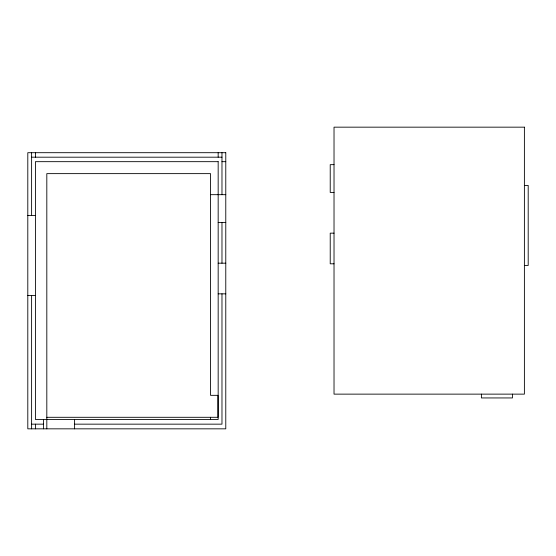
<?xml version="1.0" encoding="UTF-8"?>
<svg xmlns="http://www.w3.org/2000/svg" width="556" height="556" viewBox="0 0 556 556"><rect width="100%" height="100%" fill="white"/><g stroke="black" fill="none" stroke-linecap="round" stroke-linejoin="round"><path stroke-width="0.83" d="M31.609 157.188L221.976 157.188M221.976 161.671L225.778 161.671M334.024 164.652L330.222 164.652L330.222 192.432L334.024 192.432M524.391 185.433L528.2 185.433L528.2 265.455L524.391 265.455M210.529 194.676L225.778 194.676M27.8 215.464L35.417 215.464M218.167 222.456L225.778 222.456M334.024 233.152L330.222 233.152L330.222 263.808L334.024 263.808M218.167 263.183L225.778 263.183M218.167 293.839L225.778 293.839M27.8 295.479L35.417 295.479M46.815 417.299L217.938 417.299L217.938 395.33L210.529 395.33L210.529 173.632L46.815 173.632L46.815 428.836M31.609 424.158L43.542 424.158M74.601 424.158L221.976 424.158L221.976 293.839M512.458 394.135L512.458 397.943L481.399 397.943L481.399 394.135M221.976 152.698L221.976 194.676M221.976 222.456L221.976 263.183M218.167 152.698L218.167 157.188M210.529 417.299L210.529 419.474M74.601 419.474L74.601 428.836M43.542 419.474L43.542 428.836M35.417 152.698L35.417 157.188M35.417 424.158L35.417 428.836M31.609 152.698L31.609 215.464M31.609 295.479L31.609 428.836M524.391 127.164L334.024 127.164L334.024 394.135L524.391 394.135L524.391 127.164M225.778 152.698L27.8 152.698L27.8 428.836L225.778 428.836L225.778 152.698M218.167 161.671L35.417 161.671L35.417 419.474L218.167 419.474L218.167 161.671"/></g></svg>
